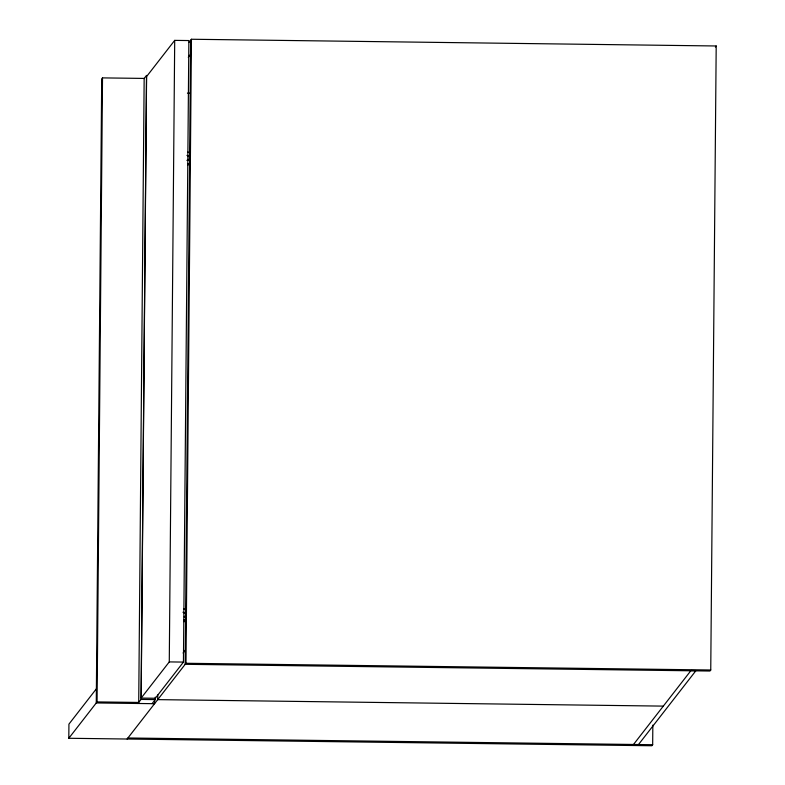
<?xml version="1.0" encoding="UTF-8"?>
<svg xmlns="http://www.w3.org/2000/svg" width="785" height="785" viewBox="0 0 785 785"><rect width="100%" height="100%" fill="white"/><g stroke="black" fill="none" stroke-linecap="round" stroke-linejoin="round"><path stroke-width="1.18" d="M652.835 725.105L652.669 744.72L651.864 745.75L68.805 738.273L68.933 724.133L96.388 688.798M97.075 701.918L102.511 77.892L144.165 78.421L138.719 702.447L97.075 701.918L68.805 738.273M137.915 703.478L141.074 699.415L146.52 75.399L143.998 78.647M141.153 698.081L146.579 76.557L174.702 40.378L188.861 40.555L183.435 662.089L155.312 698.257L141.153 698.081L169.275 661.902L174.702 40.378M154.606 700.161L154.576 703.694L96.27 702.948L101.716 78.922L102.511 77.892M152.074 703.664L155.234 699.602L155.253 697.149M157.775 694.921L157.736 699.631L663.325 706.117M190.637 40.28L185.191 664.306L709.944 671.028L710.749 669.997L716.195 45.981L191.442 39.25L189.146 42.194M127.111 739.019L185.996 663.276L191.442 39.25M189.313 159.237L189.411 156.637L186.928 155.361M188.282 57.295L190.51 54.42M183.091 653.022L185.319 650.157M715.39 47.012L716.195 45.981M188.253 160.13L189.391 159.139M184.347 616.882L185.407 615.98M184.269 616.981L185.329 616.078M186.889 160.356L188.331 160.042M187.419 93.13L189.852 93.16M187.644 164.713L190.039 164.742M183.651 621.553L186.045 621.583M169.275 661.902L183.435 662.089M185.996 663.276L710.749 669.997M141.074 699.415L155.234 699.602M127.916 737.988L652.669 744.72M187.605 152.261L189.95 152.29M187.507 163.663L189.852 163.702M183.621 609.101L185.957 609.131M183.523 620.513L185.859 620.542M183.808 619.856L186.192 619.895M182.944 612.202L185.427 613.487M188.292 155.813L189.332 156.735M184.308 612.653L185.348 613.585M690.996 670.518L633.299 744.749L638.293 744.808L696.001 670.576L690.996 670.518"/></g></svg>
